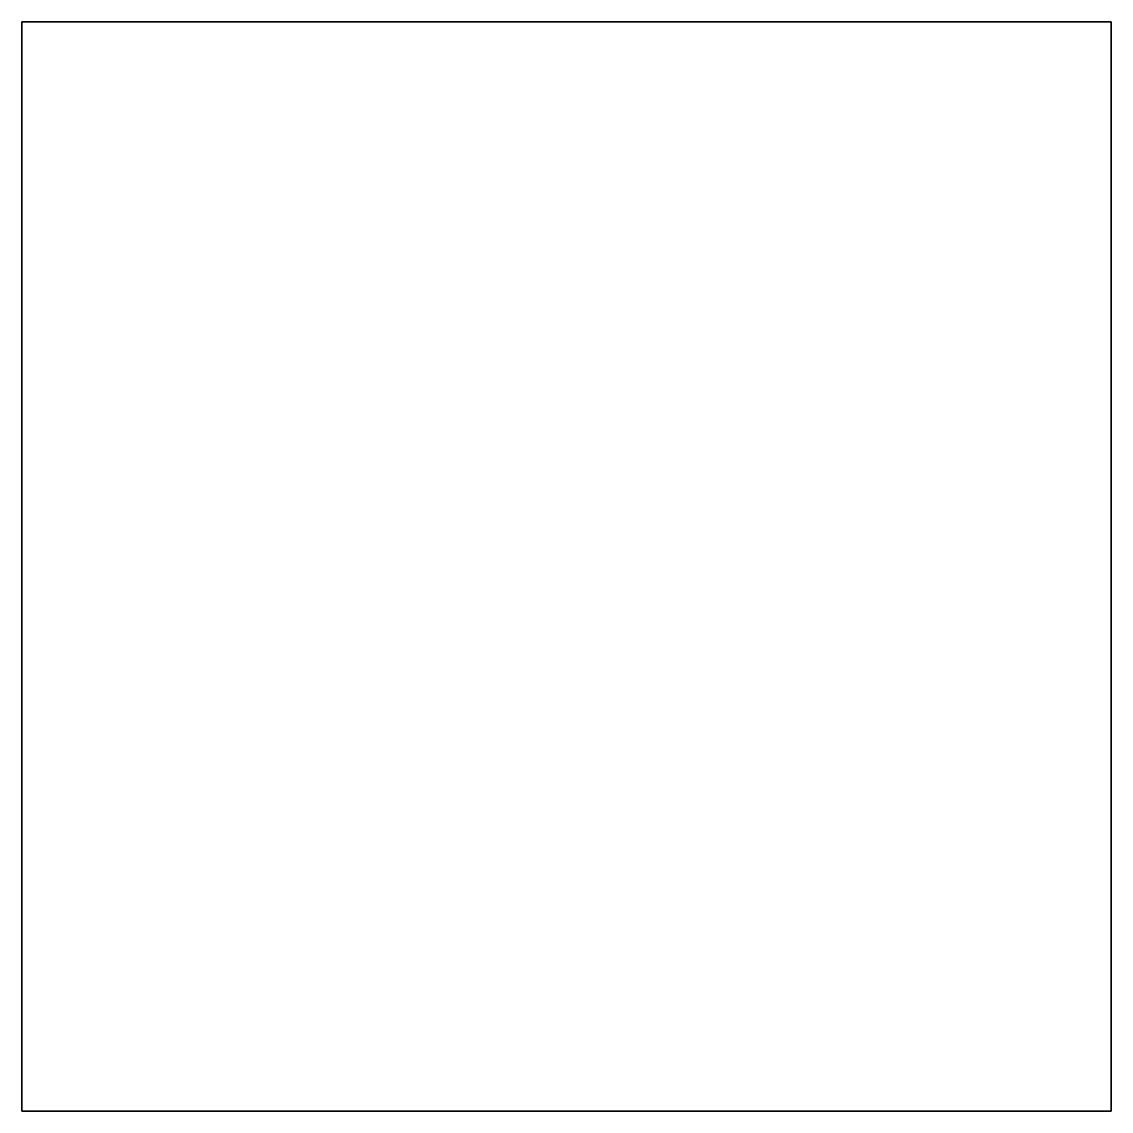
# Model space of a CAD drawing. Header units: millimetres. Extents: x 0 to 10, y 0 to 10.
import ezdxf

# ---------------------------------------------------------------- set-up
doc = ezdxf.new("R2010")
doc.units = ezdxf.units.MM

msp = doc.modelspace()

# ---------------------------------------------------------------- meshes
mesh = msp.add_polyface()
corners = [(0, 0), (10, 0), (10, 10), (0, 10), (0, 0, 10), (10, 0, 10), (10, 10, 10), (0, 10, 10)]
mesh.append_faces([[corners[k] for k in face] for face in [(0, 1, 2, 3), (4, 5, 6, 7), (0, 1, 5, 4), (1, 2, 6, 5), (2, 3, 7, 6), (3, 0, 4, 7)]])

doc.saveas('drawing.dxf')
